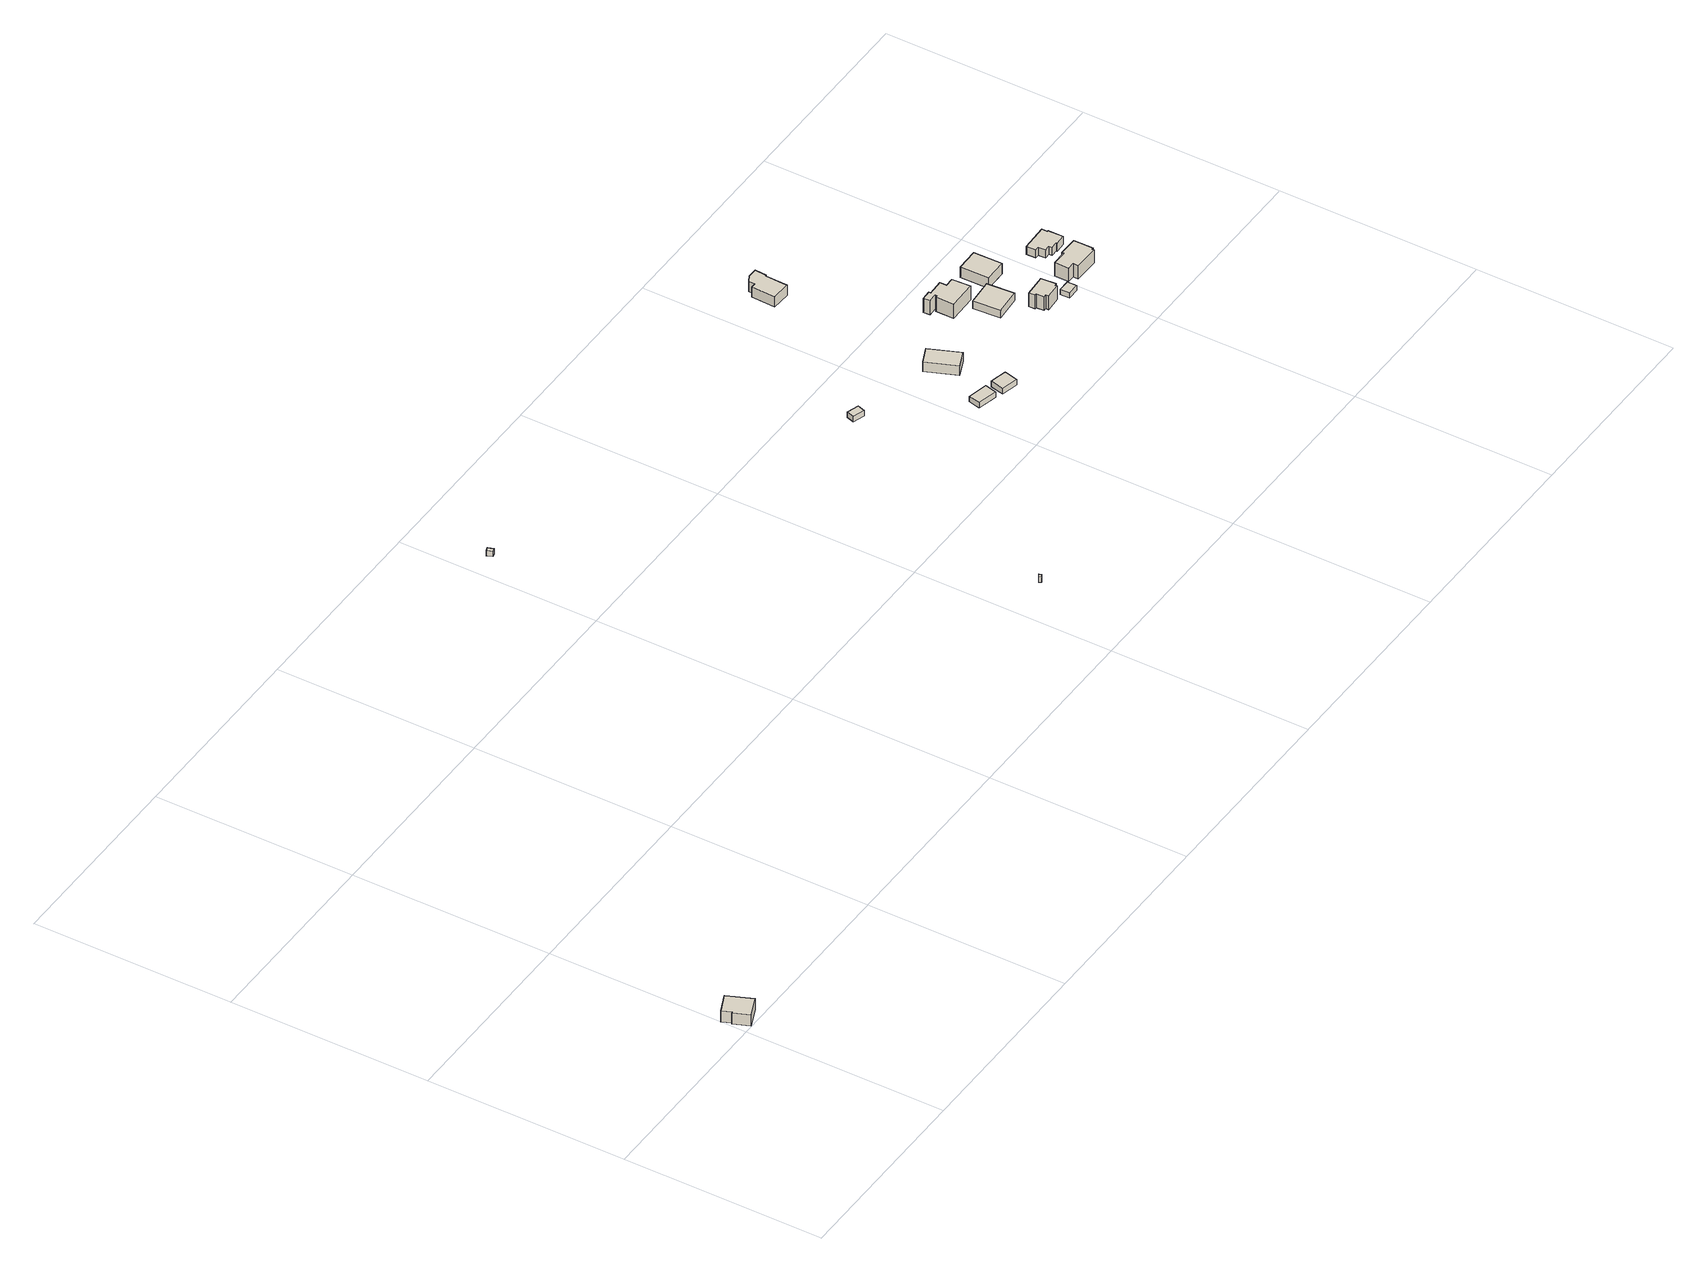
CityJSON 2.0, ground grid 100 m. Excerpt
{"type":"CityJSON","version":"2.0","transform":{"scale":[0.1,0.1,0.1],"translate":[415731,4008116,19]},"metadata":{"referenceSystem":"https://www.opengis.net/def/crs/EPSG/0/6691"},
"CityObjects":{
"building1":{"type":"Building","attributes":{"class":"3001","measuredHeight":6.9,"BuildingRiverFloodingRiskAttribute.description":"3","BuildingRiverFloodingRiskAttribute.rank":"2","BuildingRiverFloodingRiskAttribute.depth":2.47,"BuildingRiverFloodingRiskAttribute.adminType":"2","BuildingRiverFloodingRiskAttribute.scale":"2","BuildingRiverFloodingRiskAttribute.duration":21.58,"BuildingIDAttribute.prefecture":"08","BuildingIDAttribute.city":"08220"},"geometry":[{"type":"Solid","lod":"1","boundaries":[[[[0,1,2,3,4,5]],[[4,6,7,5]],[[3,8,6,4]],[[2,9,8,3]],[[1,10,9,2]],[[0,11,10,1]],[[5,7,11,0]],[[6,8,9,10,11,7]]]]}]},
"building2":{"type":"Building","attributes":{"class":"3001","BuildingRiverFloodingRiskAttribute.description":"3","BuildingRiverFloodingRiskAttribute.rank":"2","BuildingRiverFloodingRiskAttribute.depth":2.13,"BuildingRiverFloodingRiskAttribute.adminType":"2","BuildingRiverFloodingRiskAttribute.scale":"2","BuildingRiverFloodingRiskAttribute.duration":12.25,"BuildingIDAttribute.prefecture":"08","BuildingIDAttribute.city":"08220"},"geometry":[{"type":"Solid","lod":"1","boundaries":[[[[12,13,14,15]],[[14,16,17,15]],[[13,18,16,14]],[[12,19,18,13]],[[15,17,19,12]],[[16,18,19,17]]]]}]},
"building3":{"type":"Building","attributes":{"class":"3001","BuildingRiverFloodingRiskAttribute.description":"3","BuildingRiverFloodingRiskAttribute.rank":"2","BuildingRiverFloodingRiskAttribute.depth":2.51,"BuildingRiverFloodingRiskAttribute.adminType":"2","BuildingRiverFloodingRiskAttribute.scale":"2","BuildingRiverFloodingRiskAttribute.duration":13.95,"BuildingIDAttribute.prefecture":"08","BuildingIDAttribute.city":"08220"},"geometry":[{"type":"Solid","lod":"1","boundaries":[[[[20,21,22,23]],[[22,24,25,23]],[[21,26,24,22]],[[20,27,26,21]],[[23,25,27,20]],[[24,26,27,25]]]]}]},
"building4":{"type":"Building","attributes":{"class":"3001","BuildingRiverFloodingRiskAttribute.description":"3","BuildingRiverFloodingRiskAttribute.rank":"2","BuildingRiverFloodingRiskAttribute.depth":1.79,"BuildingRiverFloodingRiskAttribute.adminType":"2","BuildingRiverFloodingRiskAttribute.scale":"2","BuildingRiverFloodingRiskAttribute.duration":8.82,"BuildingIDAttribute.prefecture":"08","BuildingIDAttribute.city":"08220"},"geometry":[{"type":"Solid","lod":"1","boundaries":[[[[28,29,30,31]],[[30,32,33,31]],[[29,34,32,30]],[[28,35,34,29]],[[31,33,35,28]],[[32,34,35,33]]]]}]},
"building5":{"type":"Building","attributes":{"class":"3003","measuredHeight":4.7,"BuildingRiverFloodingRiskAttribute.description":"3","BuildingRiverFloodingRiskAttribute.rank":"2","BuildingRiverFloodingRiskAttribute.depth":1.77,"BuildingRiverFloodingRiskAttribute.adminType":"2","BuildingRiverFloodingRiskAttribute.scale":"2","BuildingRiverFloodingRiskAttribute.duration":8.52,"BuildingIDAttribute.prefecture":"08","BuildingIDAttribute.city":"08220"},"geometry":[{"type":"Solid","lod":"1","boundaries":[[[[36,37,38,39]],[[38,40,41,39]],[[37,42,40,38]],[[36,43,42,37]],[[39,41,43,36]],[[40,42,43,41]]]]}]},
"building6":{"type":"Building","attributes":{"class":"3001","measuredHeight":4.9,"BuildingRiverFloodingRiskAttribute.description":"3","BuildingRiverFloodingRiskAttribute.rank":"2","BuildingRiverFloodingRiskAttribute.depth":1.8,"BuildingRiverFloodingRiskAttribute.adminType":"2","BuildingRiverFloodingRiskAttribute.scale":"2","BuildingRiverFloodingRiskAttribute.duration":8.52,"BuildingIDAttribute.prefecture":"08","BuildingIDAttribute.city":"08220"},"geometry":[{"type":"Solid","lod":"1","boundaries":[[[[44,45,46,47]],[[46,48,49,47]],[[45,50,48,46]],[[44,51,50,45]],[[47,49,51,44]],[[48,50,51,49]]]]}]},
"building7":{"type":"Building","attributes":{"class":"3001","measuredHeight":5.7,"BuildingRiverFloodingRiskAttribute.description":"3","BuildingRiverFloodingRiskAttribute.rank":"2","BuildingRiverFloodingRiskAttribute.depth":1.63,"BuildingRiverFloodingRiskAttribute.adminType":"2","BuildingRiverFloodingRiskAttribute.scale":"2","BuildingRiverFloodingRiskAttribute.duration":7.78,"BuildingIDAttribute.prefecture":"08","BuildingIDAttribute.city":"08220"},"geometry":[{"type":"Solid","lod":"1","boundaries":[[[[52,53,54,55]],[[54,56,57,55]],[[53,58,56,54]],[[52,59,58,53]],[[55,57,59,52]],[[56,58,59,57]]]]}]},
"building8":{"type":"Building","attributes":{"class":"3001","measuredHeight":6.4,"BuildingRiverFloodingRiskAttribute.description":"3","BuildingRiverFloodingRiskAttribute.rank":"2","BuildingRiverFloodingRiskAttribute.depth":1.78,"BuildingRiverFloodingRiskAttribute.adminType":"2","BuildingRiverFloodingRiskAttribute.scale":"2","BuildingRiverFloodingRiskAttribute.duration":7.12,"BuildingIDAttribute.prefecture":"08","BuildingIDAttribute.city":"08220"},"geometry":[{"type":"Solid","lod":"1","boundaries":[[[[60,61,62,63,64,65,66,67,68]],[[67,69,70,68]],[[66,71,69,67]],[[65,72,71,66]],[[64,73,72,65]],[[63,74,73,64]],[[62,75,74,63]],[[61,76,75,62]],[[60,77,76,61]],[[68,70,77,60]],[[69,71,72,73,74,75,76,77,70]]]]}]},
"building9":{"type":"Building","attributes":{"class":"3001","measuredHeight":8.5,"BuildingRiverFloodingRiskAttribute.description":"3","BuildingRiverFloodingRiskAttribute.rank":"2","BuildingRiverFloodingRiskAttribute.depth":1.27,"BuildingRiverFloodingRiskAttribute.adminType":"2","BuildingRiverFloodingRiskAttribute.scale":"2","BuildingRiverFloodingRiskAttribute.duration":8.32,"BuildingIDAttribute.prefecture":"08","BuildingIDAttribute.city":"08220"},"geometry":[{"type":"Solid","lod":"1","boundaries":[[[[78,79,80,81,82,83,84,85,86,87,88,89]],[[88,90,91,89]],[[87,92,90,88]],[[86,93,92,87]],[[85,94,93,86]],[[84,95,94,85]],[[83,96,95,84]],[[82,97,96,83]],[[81,98,97,82]],[[80,99,98,81]],[[79,100,99,80]],[[78,101,100,79]],[[89,91,101,78]],[[90,92,93,94,95,96,97,98,99,100,101,91]]]]}]},
"building10":{"type":"Building","attributes":{"class":"3001","measuredHeight":4.6,"BuildingRiverFloodingRiskAttribute.description":"3","BuildingRiverFloodingRiskAttribute.rank":"2","BuildingRiverFloodingRiskAttribute.depth":1.28,"BuildingRiverFloodingRiskAttribute.adminType":"2","BuildingRiverFloodingRiskAttribute.scale":"2","BuildingRiverFloodingRiskAttribute.duration":6.92,"BuildingIDAttribute.prefecture":"08","BuildingIDAttribute.city":"08220"},"geometry":[{"type":"Solid","lod":"1","boundaries":[[[[102,103,104,105]],[[104,106,107,105]],[[103,108,106,104]],[[102,109,108,103]],[[105,107,109,102]],[[106,108,109,107]]]]}]},
"building11":{"type":"Building","attributes":{"class":"3001","measuredHeight":8.9,"BuildingRiverFloodingRiskAttribute.description":"3","BuildingRiverFloodingRiskAttribute.rank":"2","BuildingRiverFloodingRiskAttribute.depth":1.31,"BuildingRiverFloodingRiskAttribute.adminType":"2","BuildingRiverFloodingRiskAttribute.scale":"2","BuildingRiverFloodingRiskAttribute.duration":7.4,"BuildingIDAttribute.prefecture":"08","BuildingIDAttribute.city":"08220"},"geometry":[{"type":"Solid","lod":"1","boundaries":[[[[110,111,112,113,114,115,116,117,118,119]],[[118,120,121,119]],[[117,122,120,118]],[[116,123,122,117]],[[115,124,123,116]],[[114,125,124,115]],[[113,126,125,114]],[[112,127,126,113]],[[111,128,127,112]],[[110,129,128,111]],[[119,121,129,110]],[[120,122,123,124,125,126,127,128,129,121]]]]}]},
"building12":{"type":"Building","attributes":{"class":"3003","BuildingRiverFloodingRiskAttribute.description":"3","BuildingRiverFloodingRiskAttribute.rank":"2","BuildingRiverFloodingRiskAttribute.depth":1.35,"BuildingRiverFloodingRiskAttribute.adminType":"2","BuildingRiverFloodingRiskAttribute.scale":"2","BuildingRiverFloodingRiskAttribute.duration":7.62,"BuildingIDAttribute.prefecture":"08","BuildingIDAttribute.city":"08220"},"geometry":[{"type":"Solid","lod":"1","boundaries":[[[[130,131,132,133]],[[132,134,135,133]],[[131,136,134,132]],[[130,137,136,131]],[[133,135,137,130]],[[134,136,137,135]]]]}]},
"building13":{"type":"Building","attributes":{"class":"3001","measuredHeight":6.9,"BuildingRiverFloodingRiskAttribute.description":"3","BuildingRiverFloodingRiskAttribute.rank":"2","BuildingRiverFloodingRiskAttribute.depth":1.58,"BuildingRiverFloodingRiskAttribute.adminType":"2","BuildingRiverFloodingRiskAttribute.scale":"2","BuildingRiverFloodingRiskAttribute.duration":10.73,"BuildingIDAttribute.prefecture":"08","BuildingIDAttribute.city":"08220"},"geometry":[{"type":"Solid","lod":"1","boundaries":[[[[138,139,140,141]],[[140,142,143,141]],[[139,144,142,140]],[[138,145,144,139]],[[141,143,145,138]],[[142,144,145,143]]]]}]},
"building14":{"type":"Building","attributes":{"class":"3001","measuredHeight":8.7,"BuildingRiverFloodingRiskAttribute.description":"3","BuildingRiverFloodingRiskAttribute.rank":"2","BuildingRiverFloodingRiskAttribute.depth":1.33,"BuildingRiverFloodingRiskAttribute.adminType":"2","BuildingRiverFloodingRiskAttribute.scale":"2","BuildingRiverFloodingRiskAttribute.duration":9.47,"BuildingIDAttribute.prefecture":"08","BuildingIDAttribute.city":"08220"},"geometry":[{"type":"Solid","lod":"1","boundaries":[[[[146,147,148,149,150,151,152,153,154,155]],[[154,156,157,155]],[[153,158,156,154]],[[152,159,158,153]],[[151,160,159,152]],[[150,161,160,151]],[[149,162,161,150]],[[148,163,162,149]],[[147,164,163,148]],[[146,165,164,147]],[[155,157,165,146]],[[156,158,159,160,161,162,163,164,165,157]]]]}]},
"building15":{"type":"Building","attributes":{"class":"3001","measuredHeight":5.3,"BuildingRiverFloodingRiskAttribute.description":"3","BuildingRiverFloodingRiskAttribute.rank":"2","BuildingRiverFloodingRiskAttribute.depth":1.38,"BuildingRiverFloodingRiskAttribute.adminType":"2","BuildingRiverFloodingRiskAttribute.scale":"2","BuildingRiverFloodingRiskAttribute.duration":7.8,"BuildingIDAttribute.prefecture":"08","BuildingIDAttribute.city":"08220"},"geometry":[{"type":"Solid","lod":"1","boundaries":[[[[166,167,168,169,170,171,172,173,174,175,176,177]],[[176,178,179,177]],[[175,180,178,176]],[[174,181,180,175]],[[173,182,181,174]],[[172,183,182,173]],[[171,184,183,172]],[[170,185,184,171]],[[169,186,185,170]],[[168,187,186,169]],[[167,188,187,168]],[[166,189,188,167]],[[177,179,189,166]],[[178,180,181,182,183,184,185,186,187,188,189,179]]]]}]}
},
"vertices":[
[49,4,3],[16,82,3],[22,85,3],[3,130,3],[98,172,3],[151,47,3],[98,172,66],[151,47,66],[3,130,66],[22,85,66],[16,82,66],[49,4,66],
[2121,2595,17],[2110,2623,17],[2128,2630,17],[2139,2602,17],[2128,2630,47],[2139,2602,47],[2110,2623,47],[2121,2595,47],
[3225,492,12],[3218,504,12],[3234,514,12],[3241,501,12],[3234,514,42],[3241,501,42],[3218,504,42],[3225,492,42],
[3762,1725,20],[3703,1744,20],[3715,1783,20],[3775,1764,20],[3715,1783,50],[3775,1764,50],[3703,1744,50],[3762,1725,50],
[4168,1309,18],[4069,1332,18],[4083,1390,18],[4182,1368,18],[4083,1390,49],[4182,1368,49],[4069,1332,49],[4168,1309,49],
[4285,1275,18],[4202,1294,18],[4218,1362,18],[4301,1343,18],[4218,1362,51],[4301,1343,51],[4202,1294,51],[4285,1275,51],
[4208,1517,21],[4146,1666,21],[4231,1703,21],[4294,1552,21],[4231,1703,74],[4294,1552,74],[4146,1666,74],[4208,1517,74],
[4285,2545,17],[4280,2546,17],[4275,2434,17],[4181,2438,17],[4186,2558,17],[4209,2557,17],[4210,2588,17],[4241,2606,17],[4288,2604,17],[4241,2606,75],[4288,2604,75],[4210,2588,75],[4209,2557,75],[4186,2558,75],[4181,2438,75],[4275,2434,75],[4280,2546,75],[4285,2545,75],
[4611,1866,21],[4612,1832,21],[4657,1833,21],[4662,1740,21],[4518,1737,21],[4519,1829,21],[4529,1829,21],[4529,1839,21],[4486,1838,21],[4484,1871,21],[4532,1873,21],[4532,1863,21],[4532,1873,101],[4532,1863,101],[4484,1871,101],[4486,1838,101],[4529,1839,101],[4529,1829,101],[4519,1829,101],[4518,1737,101],[4662,1740,101],[4657,1833,101],[4612,1832,101],[4611,1866,101],
[4624,1565,24],[4614,1702,24],[4745,1712,24],[4755,1575,24],[4745,1712,67],[4755,1575,67],[4614,1702,67],[4624,1565,67],
[4858,1434,23],[4859,1423,23],[4782,1418,23],[4782,1433,23],[4768,1432,23],[4765,1471,23],[4757,1471,23],[4755,1503,23],[4865,1510,23],[4870,1435,23],[4865,1510,100],[4870,1435,100],[4755,1503,100],[4757,1471,100],[4765,1471,100],[4768,1432,100],[4782,1433,100],[4782,1418,100],[4859,1423,100],[4858,1434,100],
[4896,1383,22],[4895,1431,22],[4954,1431,22],[4955,1384,22],[4954,1431,52],[4955,1384,52],[4895,1431,52],[4896,1383,52],
[4771,1717,19],[4769,1859,19],[4881,1861,19],[4884,1719,19],[4881,1861,79],[4884,1719,79],[4769,1859,79],[4771,1717,79],
[5152,1426,22],[5152,1417,22],[5025,1418,22],[5025,1445,22],[4989,1445,22],[4989,1516,22],[5064,1516,22],[5064,1526,22],[5159,1525,22],[5159,1426,22],[5159,1525,97],[5159,1426,97],[5064,1526,97],[5064,1516,97],[4989,1516,97],[4989,1445,97],[5025,1445,97],[5025,1418,97],[5152,1417,97],[5152,1426,97],
[5185,1671,23],[5188,1595,23],[5134,1593,23],[5134,1597,23],[5099,1596,23],[5098,1613,23],[5069,1612,23],[5068,1649,23],[5048,1648,23],[5047,1696,23],[5180,1700,23],[5180,1671,23],[5180,1700,68],[5180,1671,68],[5047,1696,68],[5048,1648,68],[5068,1649,68],[5069,1612,68],[5098,1613,68],[5099,1596,68],[5134,1597,68],[5134,1593,68],[5188,1595,68],[5185,1671,68]
]}
